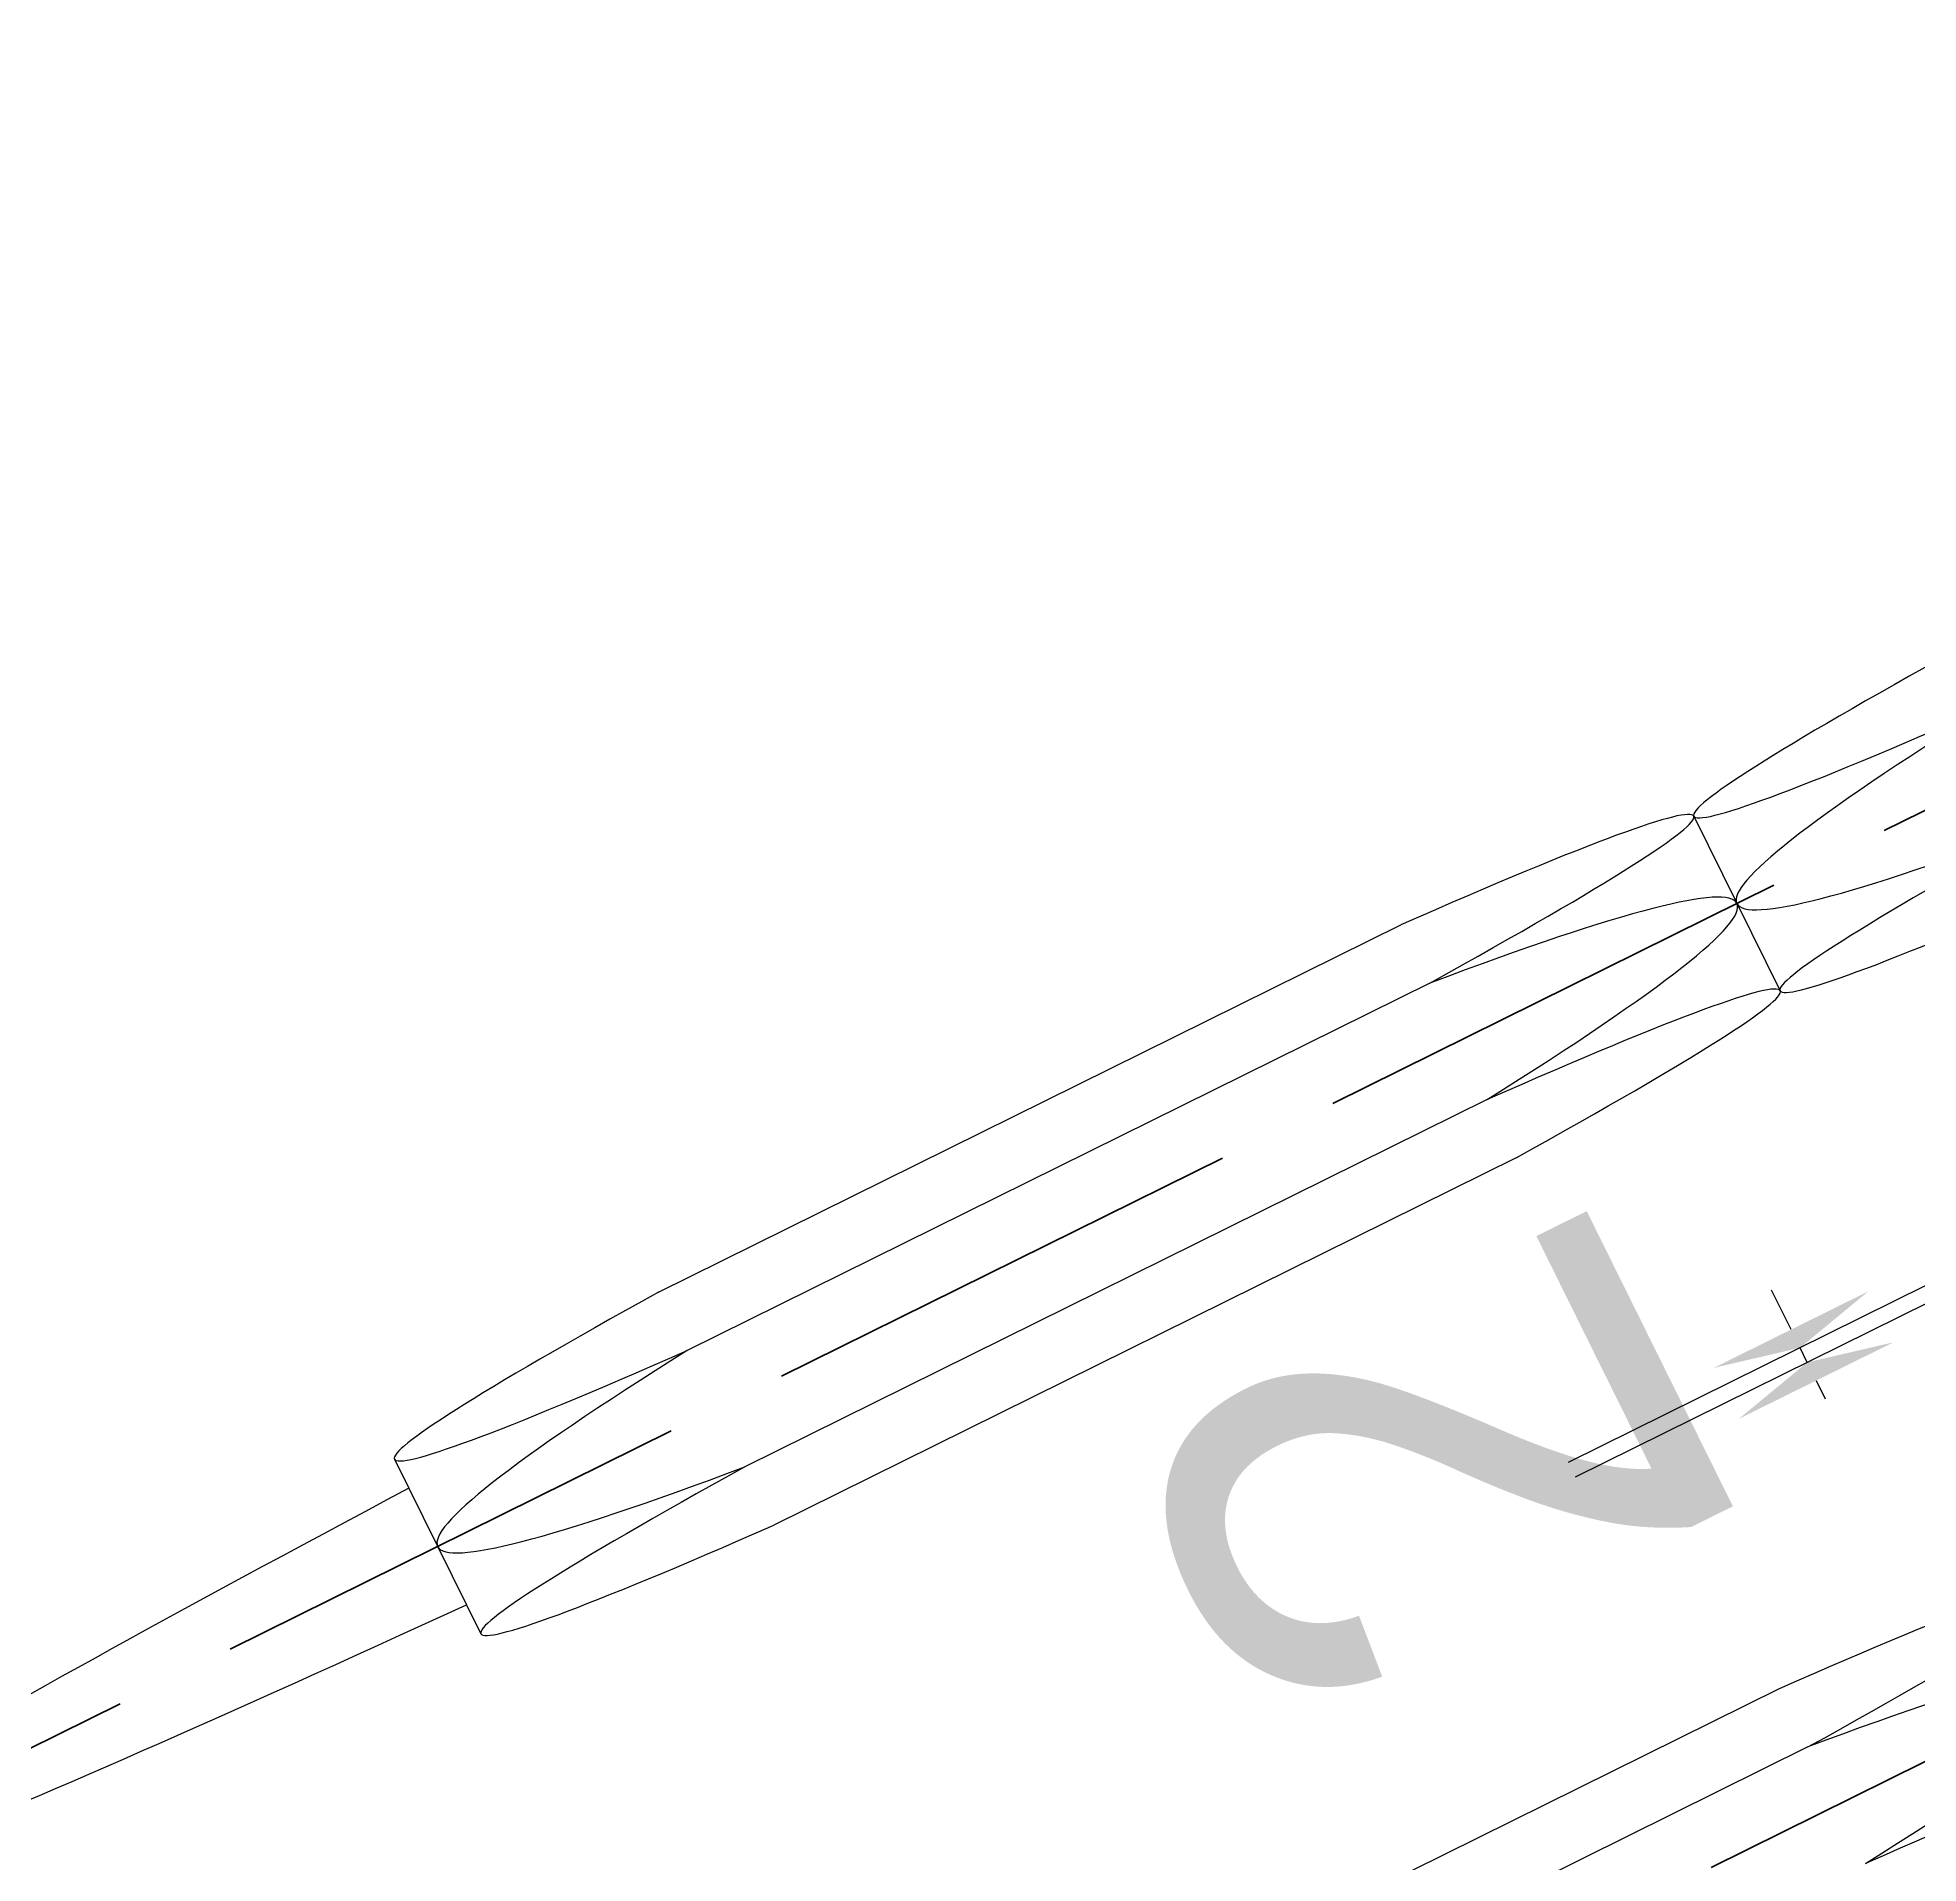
# Model space of a CAD drawing. Header units: millimetres. Extents: x -281317 to 3636, y -109880 to 77184.
# Drawn here: x -272582 to -270725, y -105109 to -103305 of the extents above; entities that cross this region are included whole.
import ezdxf

# ---------------------------------------------------------------- set-up
doc = ezdxf.new("R2010")
doc.units = ezdxf.units.MM
doc.linetypes.add('ACAD_ISO02W100', pattern=[15, 12, -3])
doc.layers.add('1', color=131, linetype='ACAD_ISO02W100', lineweight=106)
doc.styles.get("Standard").update_dxf_attribs({"font": 'arial.ttf'})
doc.dimstyles.new('ISO-25', dxfattribs={"dimtxt": 2.5, "dimasz": 2.5, "dimexe": 1.25, "dimexo": 0.625, "dimtad": 1, "dimtxsty": 'Standard', "dimcen": 2.5, "dimclrd": 3, "dimadec": 0, "dimazin": 0, "dimtfac": 1, "dimtmove": 0, "dimatfit": 3, "dimfxl": 1, "dimarcsym": 0})

# ---------------------------------------------------------------- blocks, each defined once
blk = doc.blocks.new('*D158')
at = {"color": 0, "lineweight": -2, "transparency": 16777216}
for p, q in [((3288.1791, 1420.2244), (3288.1791, 1430.4688)), ((3290.1791, 1420.2244), (3290.1791, 1430.4688))]:
    blk.add_line(p, q, dxfattribs=at)
at = {"color": 3, "lineweight": -2, "transparency": 16777216}
for p, q in [((3285.6791, 1429.2188), (3283.1791, 1429.2188)), ((3288.1791, 1429.2188), (3290.1791, 1429.2188)), ((3292.6791, 1429.2188), (3298.0849, 1429.2188))]:
    blk.add_line(p, q, dxfattribs=at)
at = {"color": 3, "transparency": 16777216}
for points in [[(3285.6791, 1429.6355), (3285.6791, 1428.8022), (3288.1791, 1429.2188)], [(3292.6791, 1429.6355), (3292.6791, 1428.8022), (3290.1791, 1429.2188)]]:
    blk.add_solid(points, dxfattribs=at)
at = {"layer": 'Defpoints', "color": 0, "transparency": 16777216}
for p in [(3290.1791, 1429.2188), (3288.1791, 1419.5994), (3290.1791, 1419.5994)]:
    blk.add_point(p, dxfattribs=at)
at = {"color": 0, "transparency": 16777216, "insert": (3296.632, 1431.0989), "char_height": 2.5, "attachment_point": 5}
blk.add_mtext('2', dxfattribs=at)
blk = doc.blocks.new('19je0411-assignment2')
for p, q in [((3334.67907, 1435.53982), (3330.67907, 1435.53982)), ((3350.67907, 1435.53982), (3334.67907, 1435.53982)), ((3354.67907, 1435.53982), (3350.67907, 1435.53982)), ((3245.67907, 1430.03982), (3245.67907, 1434.03982)), ((3253.67907, 1430.03982), (3253.67907, 1434.03982)), ((3326.67907, 1430.03982), (3326.67907, 1434.03982)), ((3334.67907, 1430.03982), (3334.67907, 1434.03982)), ((3350.67907, 1430.03982), (3350.67907, 1434.03982)), ((3358.67907, 1434.03982), (3358.67907, 1430.03982)), ((3334.67907, 1428.53982), (3330.67907, 1428.53982)), ((3350.67907, 1428.53982), (3334.67907, 1428.53982)), ((3354.67907, 1428.53982), (3350.67907, 1428.53982))]:
    blk.add_line(p, q)
for centre, radius, start, end in [((3342.67907, 1429.75438), 9.87276, 35.8737, 144.1263), ((3330.67907, 1429.45649), 6.08333, 48.88791, 131.11209), ((3342.67907, 1413.45649), 22.08333, 68.760689, 111.239311), ((3354.67907, 1429.45649), 6.08333, 48.88791, 131.11209), ((3225.67907, 1434.62315), 6.08333, 228.88791, 311.11209), ((3237.67907, 1450.62315), 22.08333, 248.760689, 291.239311), ((3249.67907, 1434.62315), 6.08333, 228.88791, 311.11209), ((3330.67907, 1434.62315), 6.08333, 228.88791, 311.11209), ((3342.67907, 1450.62315), 22.08333, 248.760689, 291.239311), ((3354.67907, 1434.62315), 6.08333, 228.88791, 311.11209), ((3330.67907, 1422.45649), 6.08333, 48.88791, 131.11209), ((3342.67907, 1406.45649), 22.08333, 68.760689, 111.239311), ((3354.67907, 1422.45649), 6.08333, 48.88791, 131.11209)]:
    blk.add_arc(centre, radius, start, end)
at = {"layer": '1', "linetype": 'ACAD_ISO02W100'}
for p, q in [((3237.67907, 1439.62714), (3237.67907, 1297.59942)), ((3342.67907, 1439.62714), (3342.67907, 1297.59942))]:
    blk.add_line(p, q, dxfattribs=at)
dim = blk.add_linear_dim(base=(3290.17907, 1429.21883), p1=(3288.17907, 1419.59942), p2=(3290.17907, 1419.59942), dimstyle='ISO-25')
dim.commit()
dim.dimension.update_dxf_attribs({"geometry": '*D158', "text_midpoint": (3296.63201, 1431.09894)})

msp = doc.modelspace()

# ---------------------------------------------------------------- block references
at = {"xscale": -8.018317935181585, "yscale": -204.5053221976782, "zscale": 8.018317935181585, "rotation": 296.3378531202809}
msp.add_blockref('19je0411-assignment2', (2804.99485, 1432.52827), dxfattribs=at)

doc.saveas('drawing.dxf')
